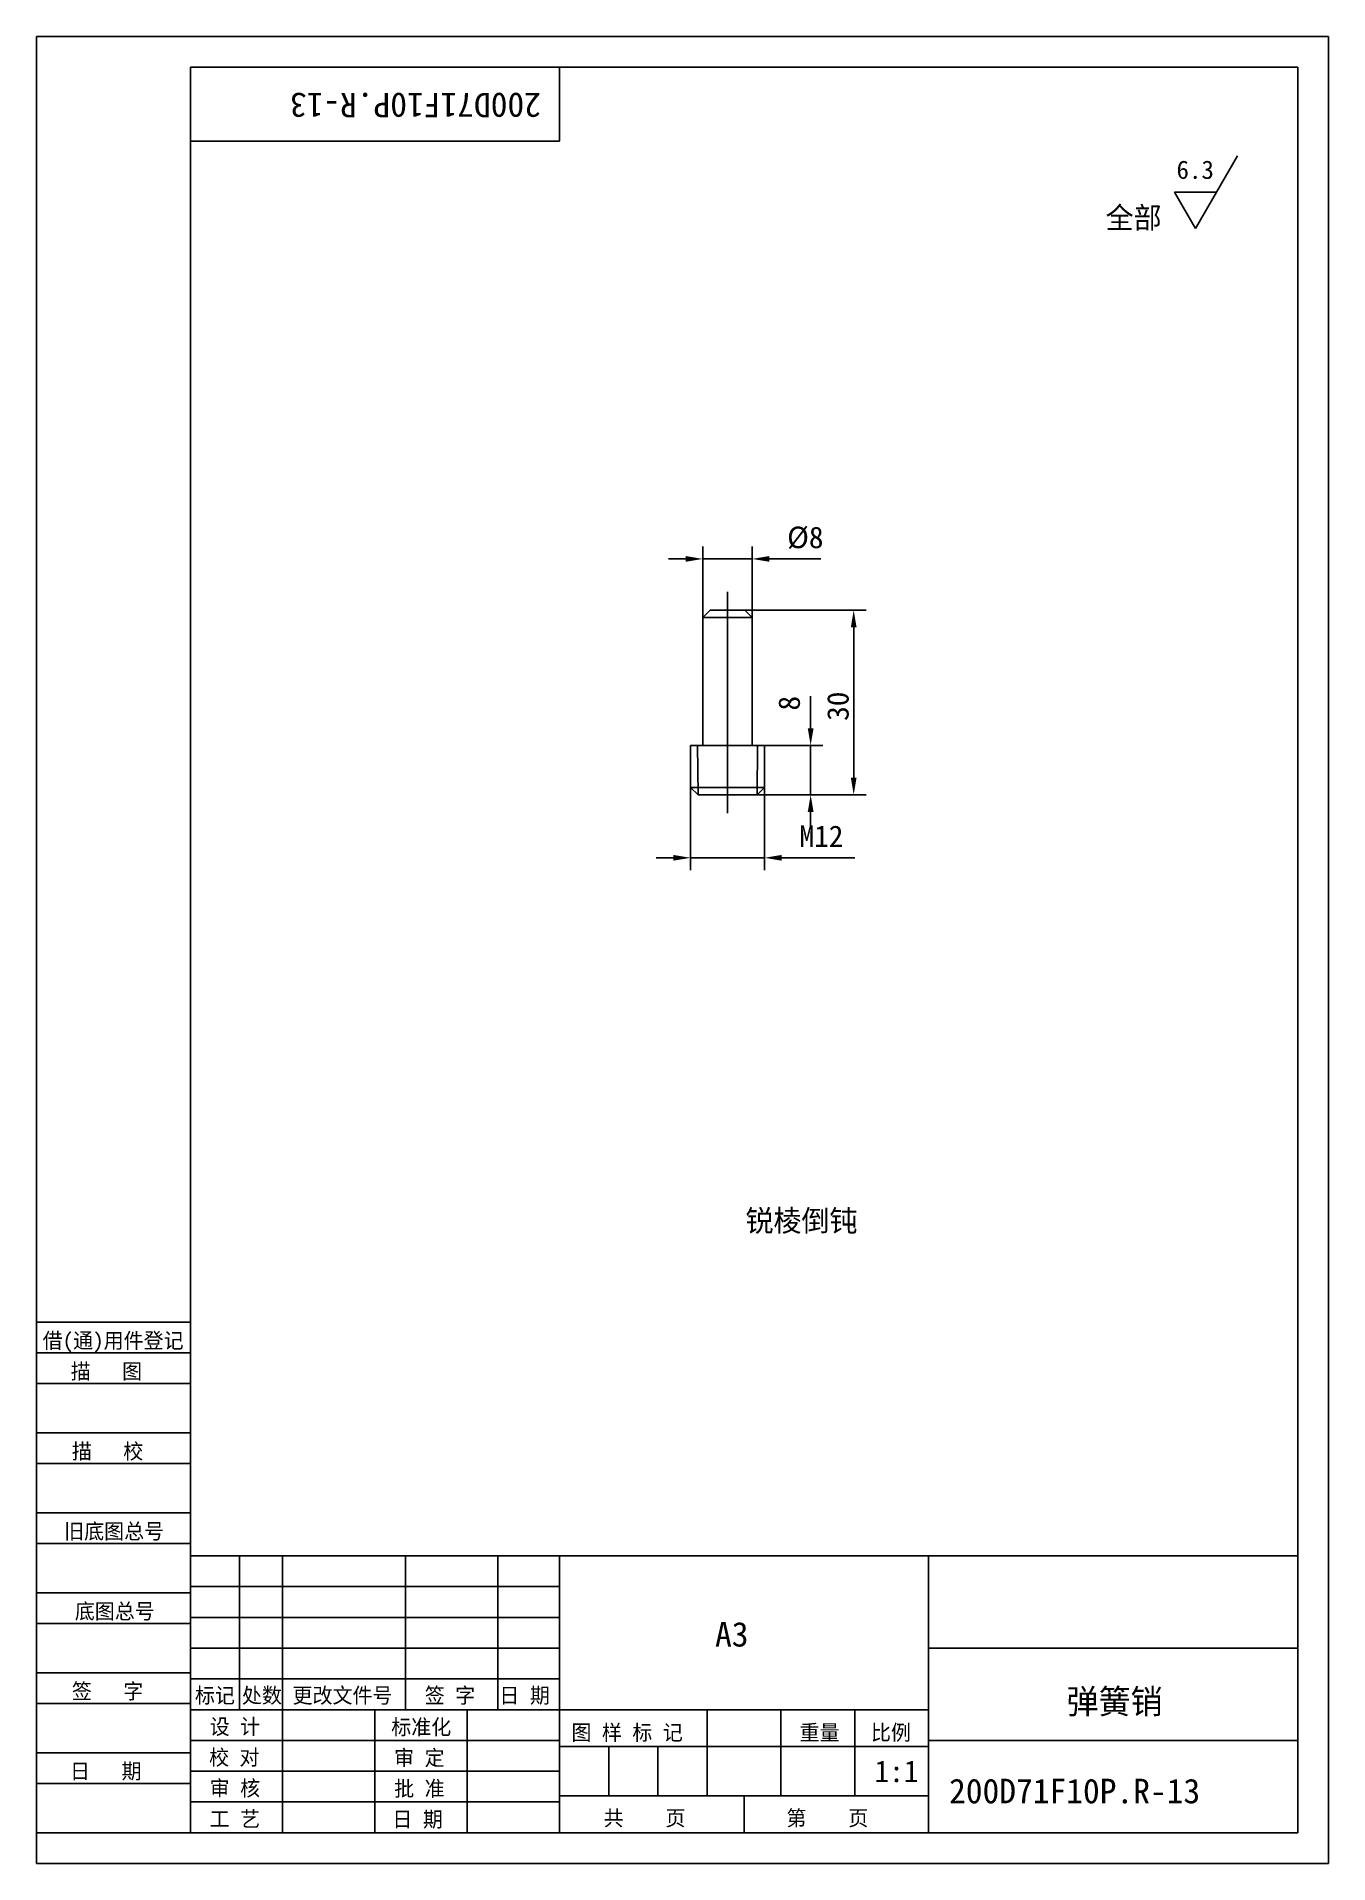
# Model space of a CAD drawing. Header units: metres. Extents: x 0 to 210, y 0 to 297.
import ezdxf

# ---------------------------------------------------------------- set-up
doc = ezdxf.new("R2010")
doc.units = ezdxf.units.M
for name, color, linetype in [('C', 6, 'Continuous'), ('D', 1, 'Continuous'), ('FL', 5, 'Continuous'), ('T', 7, 'Continuous'), ('TL', 4, 'Continuous')]:
    doc.layers.add(name, color=color, linetype=linetype)

# ---------------------------------------------------------------- blocks, each defined once
blk = doc.blocks.new('TUKUN4')
at = {"layer": 'FL'}
for p, q in [((0, 297), (0, 0)), ((210, 297), (0, 297)), ((210, 0), (210, 297)), ((0, 78), (25, 78)), ((0, 70), (25, 70)), ((0, 65), (25, 65)), ((0, 57), (25, 57)), ((0, 52), (25, 52)), ((33, 25), (33, 50)), ((40, 5), (40, 50)), ((60, 25), (60, 50)), ((75, 25), (75, 50)), ((25, 45), (85, 45)), ((0, 44), (25, 44)), ((0, 39), (25, 39)), ((25, 40), (85, 40)), ((25, 35), (85, 35)), ((0, 31), (25, 31)), ((25, 30), (85, 30)), ((0, 26), (25, 26)), ((70, 5), (70, 25)), ((0, 18), (25, 18)), ((25, 20), (85, 20)), ((25, 15), (85, 15)), ((0, 13), (25, 13)), ((25, 10), (85, 10)), ((0, 0), (210, 0))]:
    blk.add_line(p, q, dxfattribs=at)
at = {"layer": 'TL'}
for p, q in [((25, 5), (25, 292)), ((205, 292), (25, 292)), ((85, 292), (85, 280)), ((205, 5), (205, 292)), ((85, 280), (25, 280)), ((0, 88), (25, 88)), ((0, 83), (25, 83)), ((205, 50), (25, 50)), ((85, 5), (85, 50)), ((145, 5), (145, 50)), ((205, 35), (145, 35)), ((145, 25), (25, 25)), ((55, 5), (55, 25)), ((109, 11), (109, 25)), ((121, 11), (121, 25)), ((133, 11), (133, 25)), ((85, 19), (145, 19)), ((93, 11), (93, 19)), ((101, 11), (101, 19)), ((205, 20), (145, 20)), ((145, 11), (85, 11)), ((115, 5), (115, 11)), ((0, 5), (205, 5))]:
    blk.add_line(p, q, dxfattribs=at)
at = {"layer": 'T'}
for s, p in [('借(通)用件登记', (1, 83.76)), ('描   图', (5.56, 78.76)), ('描   校', (5.74, 65.76)), ('旧底图总号', (4.49, 52.76)), ('底图总号', (6.22, 39.76)), ('签   字', (5.74, 26.76)), ('标记', (25.75, 26.07)), ('处数', (33.38, 26.07)), ('更改文件号', (41.61, 26.07)), ('签 字', (63.1, 26.07)), ('日 期', (75.23, 26.07)), ('设 计', (28.14, 20.99)), ('标准化', (57.65, 20.93)), ('图 样 标 记', (86.95, 20.04)), ('重量', (124.03, 20.04)), ('比例', (135.64, 20.04)), ('校 对', (28.05, 15.99)), ('审 定', (58.13, 15.93)), ('日   期', (5.45, 13.76)), ('审 核', (28.14, 10.99)), ('批 准', (58.13, 10.93)), ('共    页', (92.18, 6.13)), ('第    页', (121.9, 6.13)), ('工 艺', (28.14, 5.99)), ('日 期', (57.84, 5.93))]:
    blk.add_text(s, height=2.5, dxfattribs=at).set_placement(p)

msp = doc.modelspace()

# ---------------------------------------------------------------- linework, layer by layer
at = {"layer": 'C'}
msp.add_line((112.32, 170.74), (112.32, 206.74), dxfattribs=at)
at = {"layer": 'D'}
for p, q in [((195.24, 277.63), (188.41, 265.8)), ((185, 271.71), (191.83, 271.71)), ((188.41, 265.8), (185, 271.71)), ((108.32, 202.54), (108.32, 214.08)), ((116.32, 202.54), (116.32, 214.08)), ((105.52, 212.08), (102.72, 212.08)), ((108.32, 212.08), (116.32, 212.08)), ((119.12, 212.08), (121.92, 212.08)), ((121.92, 212.08), (127.51, 212.08)), ((115.12, 203.74), (134.83, 203.74)), ((132.83, 176.54), (132.83, 200.94)), ((125.83, 187.34), (125.83, 189.76)), ((125.83, 184.54), (125.83, 187.34)), ((118.32, 181.74), (127.83, 181.74)), ((125.83, 173.74), (125.83, 181.74)), ((106.32, 174.94), (106.32, 161.49)), ((117.12, 173.74), (134.83, 173.74)), ((117.12, 173.74), (127.83, 173.74)), ((118.32, 174.94), (118.32, 161.49)), ((125.83, 170.94), (125.83, 168.14)), ((103.52, 163.49), (100.72, 163.49)), ((106.32, 163.49), (118.32, 163.49)), ((121.12, 163.49), (123.92, 163.49)), ((123.92, 163.49), (133.01, 163.49))]:
    msp.add_line(p, q, dxfattribs=at)
for points in [[(105.52, 212.54), (105.52, 211.61), (108.32, 212.08)], [(119.12, 212.54), (119.12, 211.61), (116.32, 212.08)], [(132.36, 200.94), (133.3, 200.94), (132.83, 203.74)], [(125.36, 184.54), (126.3, 184.54), (125.83, 181.74)], [(132.36, 176.54), (133.3, 176.54), (132.83, 173.74)], [(125.36, 170.94), (126.3, 170.94), (125.83, 173.74)], [(103.52, 163.95), (103.52, 163.02), (106.32, 163.49)], [(121.12, 163.95), (121.12, 163.02), (118.32, 163.49)]]:
    msp.add_solid(points, dxfattribs=at)
at = {"layer": 'FL'}
for p, q in [((107.52, 173.74), (107.46, 181.74)), ((117.12, 173.74), (117.18, 181.74))]:
    msp.add_line(p, q, dxfattribs=at)
at = {"layer": 'TL'}
for p, q in [((109.52, 203.74), (108.32, 202.54)), ((108.32, 202.54), (108.32, 181.74)), ((112.32, 202.54), (108.32, 202.54)), ((112.32, 203.74), (109.52, 203.74)), ((112.32, 203.74), (115.12, 203.74)), ((112.32, 202.54), (116.32, 202.54)), ((115.12, 203.74), (116.32, 202.54)), ((116.32, 202.54), (116.32, 181.74)), ((112.32, 181.74), (106.32, 181.74)), ((106.32, 181.74), (106.32, 174.94)), ((112.32, 181.74), (118.32, 181.74)), ((118.32, 181.74), (118.32, 174.94)), ((106.32, 174.94), (112.32, 174.94)), ((106.32, 174.94), (107.52, 173.74)), ((107.52, 173.74), (112.32, 173.74)), ((118.32, 174.94), (112.32, 174.94)), ((117.12, 173.74), (112.32, 173.74)), ((118.32, 174.94), (117.12, 173.74))]:
    msp.add_line(p, q, dxfattribs=at)

# ---------------------------------------------------------------- block references
at = {"layer": 'D'}
msp.add_blockref('TUKUN4', (0, 0), dxfattribs=at)

# ---------------------------------------------------------------- texts
for s, height, rotation, p in [('200D71F10P.R-13', 4, 180, (81.99, 287.84)), ('30', 3.5, 90, (132.01, 185.75)), ('8', 3.5, 90, (124.08, 187.43))]:
    msp.add_text(s, height=height, rotation=rotation, dxfattribs=at).set_placement(p)
for s, height, p in [('6.3', 2.98, (185.3, 273.86)), ('全部', 3.5, (173.78, 265.8)), ('%%C8', 3.5, (122.01, 213.83)), ('M12', 3.5, (124.01, 165.24)), ('锐棱倒钝', 3.5, (115.24, 102.74)), ('A3', 4, (110.29, 35.26)), ('弹簧销', 4, (167.43, 24.33)), ('1:1', 3.5, (136.21, 13.23)), ('200D71F10P.R-13', 4, (148.33, 9.78))]:
    msp.add_text(s, height=height, dxfattribs=at).set_placement(p)

doc.saveas('drawing.dxf')
